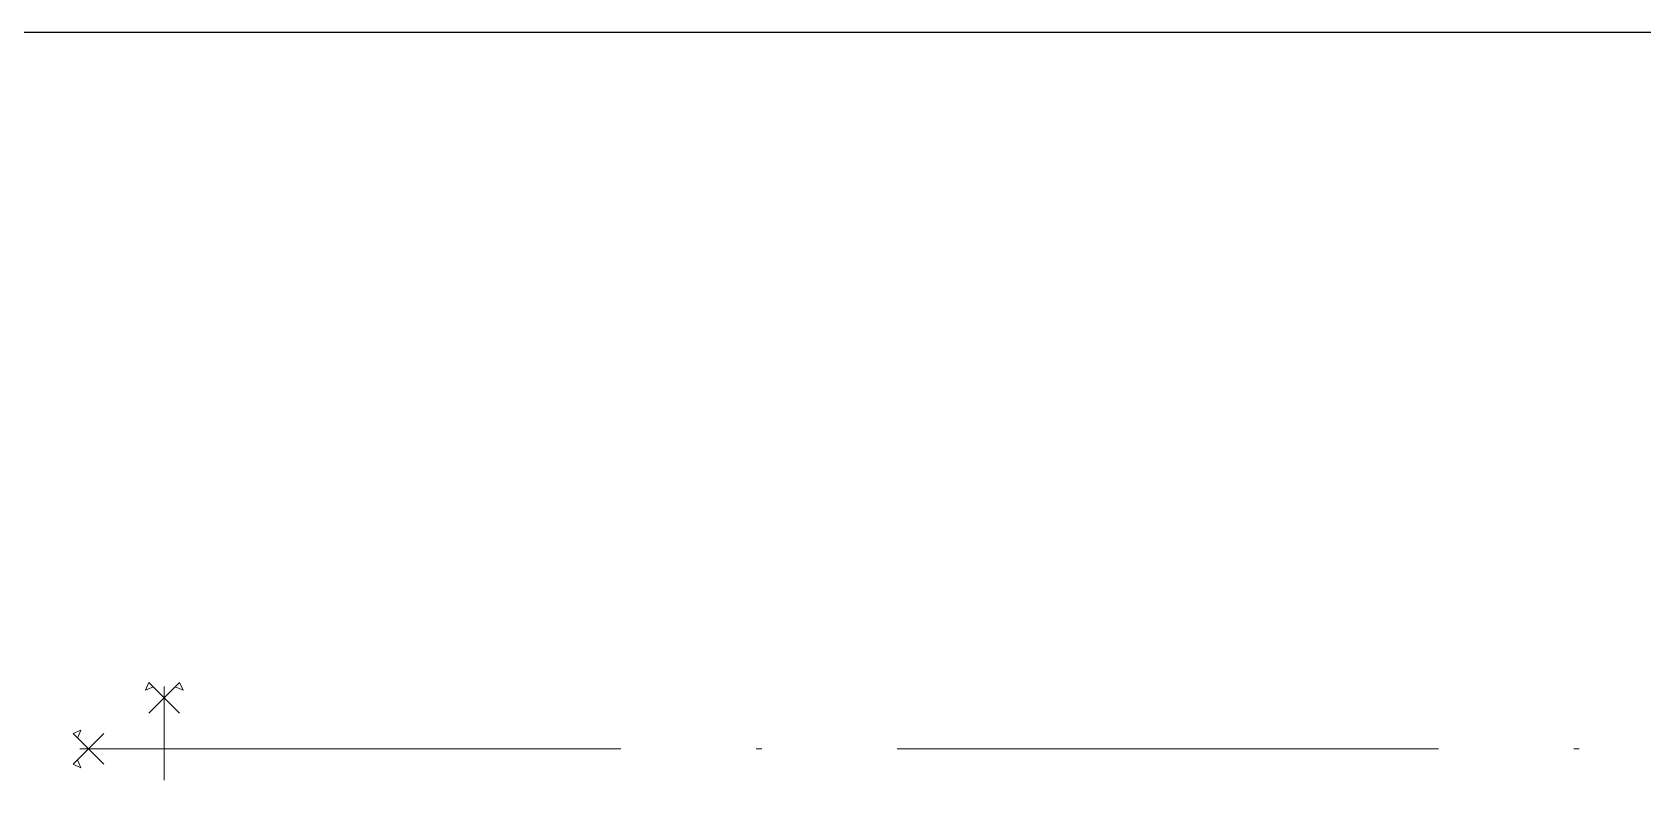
# Model space of a CAD drawing. Header units: millimetres. Extents: x 265 to 899, y -203 to 32.
# Drawn here: x 663.02 to 691.59, y 18.35 to 31.74 of the extents above; entities that cross this region are included whole.
import ezdxf

# ---------------------------------------------------------------- set-up
doc = ezdxf.new("R2010")
doc.units = ezdxf.units.MM
doc.header["$LTSCALE"] = 0.1
doc.header["$MEASUREMENT"] = 0
doc.linetypes.add('ACAD_ISO10W100', pattern=[18, 12, -3, 0, -3])
doc.layers.add('00_EST_Ejes', color=1, linetype='ACAD_ISO10W100', lineweight=9)
doc.layers.add('00_EST_NoImprimir', color=1, linetype='Continuous', plot=False)

msp = doc.modelspace()

# ---------------------------------------------------------------- linework, layer by layer
at = {"layer": '00_EST_Ejes'}
for p, q in [((665.091, 20.2), (665.029, 20.06)), ((665.17, 20.122), (665.029, 20.06)), ((665.091, 19.656), (665.635, 20.2)), ((665.635, 19.656), (665.091, 20.2)), ((665.363, 19.019), (665.363, 20.125)), ((665.557, 20.122), (665.697, 20.06)), ((665.635, 20.2), (665.697, 20.06)), ((663.745, 19.291), (663.885, 19.353)), ((664.289, 18.747), (663.745, 19.291)), ((664.289, 19.291), (663.745, 18.747)), ((663.823, 19.212), (663.885, 19.353)), ((665.363, 18.466), (665.363, 19.019)), ((663.745, 18.747), (663.885, 18.685)), ((663.823, 18.825), (663.885, 18.685))]:
    msp.add_line(p, q, dxfattribs=at)
at = {"layer": '00_EST_Ejes', "ltscale": 8}
msp.add_line((663.863, 19.019), (698.462, 19.019), dxfattribs=at)
at = {"layer": '00_EST_NoImprimir'}
msp.add_lwpolyline([(637.146, 31.741), (706.06, 31.741), (706.06, -23.823), (637.146, -23.823)], close=True, dxfattribs=at)

doc.saveas('drawing.dxf')
